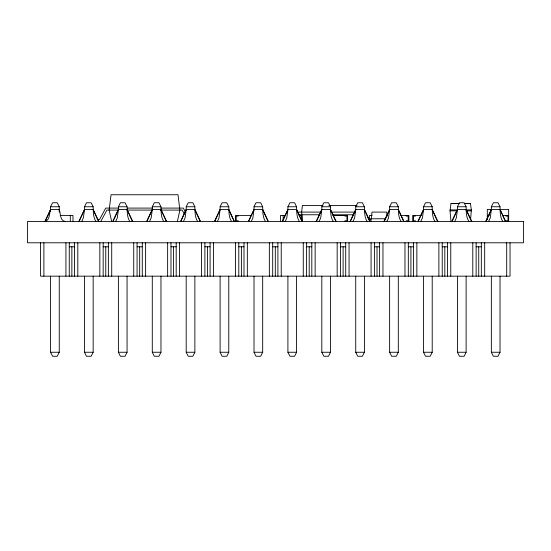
<?xml version="1.0" encoding="UTF-8"?>
<svg xmlns="http://www.w3.org/2000/svg" width="551" height="551" viewBox="0 0 551 551"><rect width="100%" height="100%" fill="white"/><g stroke="black" fill="none" stroke-linecap="round" stroke-linejoin="round"><path stroke-width="0.83" d="M470.554 219.697L471.38 209.917L470.402 203.415L464.445 203.415M450.993 221.302L450.022 210.854L450.993 203.415L459.451 203.415M50.609 209.414C49.094 213.271 50.113 220.359 44.907 221.44L50.575 209.573L59.253 209.566L59.356 211.233M84.517 209.414L83.366 217.941L81.741 221.44M118.417 209.414L117.273 217.941L115.648 221.44M152.324 209.414L151.174 217.941L149.548 221.44M186.231 209.414L185.081 217.941L183.455 221.44M220.138 209.414L218.988 217.941L217.363 221.44M254.039 209.414L252.895 217.941L251.27 221.44M287.946 209.414L286.795 217.941L285.17 221.44M321.853 209.414L320.703 217.941L319.077 221.44M355.76 209.414L354.61 217.941L352.984 221.44M389.66 209.414L388.517 217.941L386.892 221.44M423.567 209.414L422.417 217.941L420.792 221.44M457.475 209.414L456.324 217.941L454.699 221.44M491.382 209.414L490.232 217.941L488.606 221.44M177.401 221.44L179.895 210.089L177.994 194.744L111.054 194.744L109.153 210.089L111.646 221.44M45.244 221.44L50.575 209.573M79.151 221.44L84.482 209.573L84.482 206.756L86.486 202.754L91.156 202.754L93.16 206.756C93.291 211.66 93.112 217.19 95.902 221.44M113.058 221.44L118.389 209.573L118.389 206.756L120.387 202.754L125.063 202.754L127.061 206.756C127.198 211.66 127.019 217.19 129.802 221.44M146.959 221.44L152.29 209.573L152.29 206.756L154.294 202.754L158.964 202.754L160.968 206.756C161.106 211.66 160.926 217.19 163.709 221.44M180.866 221.44L186.197 209.573L186.197 206.756L188.201 202.754L192.871 202.754L194.875 206.756C195.006 211.66 194.827 217.19 197.616 221.44M214.773 221.44L220.104 209.573L220.104 206.756L222.108 202.754L226.778 202.754L228.782 206.756C228.913 211.66 228.734 217.19 231.523 221.44M248.68 221.44L254.011 209.573L254.011 206.756L256.008 202.754L260.685 202.754L262.682 206.756C262.82 211.66 262.641 217.19 265.424 221.44M282.58 221.44L287.911 209.573L287.911 206.756L289.916 202.754L294.585 202.754L296.59 206.756C296.72 211.66 296.548 217.19 299.331 221.44M316.488 221.44L321.818 209.573L321.818 206.756L323.823 202.754L328.492 202.754L330.497 206.756C330.628 211.66 330.448 217.19 333.238 221.44M350.395 221.44L355.726 209.573L355.726 206.756L357.73 202.754L362.4 202.754L364.404 206.756C364.535 211.66 364.356 217.19 367.145 221.44M384.302 221.44L389.633 209.573L389.633 206.756L391.63 202.754L396.307 202.754L398.304 206.756C398.442 211.66 398.263 217.19 401.045 221.44M418.202 221.44L423.533 209.573L423.533 206.756L425.537 202.754L430.207 202.754L432.211 206.756C432.342 211.66 432.17 217.19 434.953 221.44M452.109 221.44L457.44 209.573L457.44 206.756L459.444 202.754L464.114 202.754L466.118 206.756C466.249 211.66 466.07 217.19 468.86 221.44M486.016 221.44L491.347 209.573L491.347 206.756L493.352 202.754L498.021 202.754L500.026 206.756C500.156 211.66 499.977 217.19 502.767 221.44M78.807 221.44L84.482 209.573L93.16 209.573L98.829 221.44M112.714 221.44L118.389 209.573L127.061 209.573L132.736 221.44M146.621 221.44L152.29 209.573L160.968 209.573L166.643 221.44M180.521 221.44L186.197 209.573L194.875 209.573L200.55 221.44M214.429 221.44L220.104 209.573L228.782 209.573L234.45 221.44M248.336 221.44L254.011 209.573L262.682 209.573L268.358 221.44M282.243 221.44L287.911 209.573L296.59 209.573L302.265 221.44M316.143 221.44L321.818 209.573L330.497 209.573L336.172 221.44M350.05 221.44L355.726 209.573L364.404 209.573L370.072 221.44M383.957 221.44L389.633 209.573L398.304 209.573L403.979 221.44M417.865 221.44L423.533 209.573L432.211 209.573L437.887 221.44M451.765 221.44L457.44 209.573L466.118 209.573L471.794 221.44M485.672 221.44L491.347 209.573L500.026 209.573L505.694 221.44M50.575 211.267L50.575 206.756L52.579 202.747L57.249 202.754L59.253 206.756L59.253 212.114M59.253 276.168L59.253 352.254L57.249 356.256L52.579 356.256L50.575 352.254L50.575 276.168M93.16 276.168L93.16 352.254L91.156 356.256L86.486 356.256L84.482 352.254L84.482 276.168M127.061 276.168L127.061 352.254L125.063 356.256L120.387 356.256L118.389 352.254L118.389 276.168M160.968 276.168L160.968 352.254L158.964 356.256L154.294 356.256L152.29 352.254L152.29 276.168M194.875 276.168L194.875 352.254L192.871 356.256L188.201 356.256L186.197 352.254L186.197 276.168M228.782 276.168L228.782 352.254L226.778 356.256L222.108 356.256L220.104 352.254L220.104 276.168M262.682 276.168L262.682 352.254L260.685 356.256L256.008 356.256L254.011 352.254L254.011 276.168M296.59 276.168L296.59 352.254L294.585 356.256L289.916 356.256L287.911 352.254L287.911 276.168M330.497 276.168L330.497 352.254L328.492 356.256L323.823 356.256L321.818 352.254L321.818 276.168M364.404 276.168L364.404 352.254L362.4 356.256L357.73 356.256L355.726 352.254L355.726 276.168M398.304 276.168L398.304 352.254L396.307 356.256L391.63 356.256L389.633 352.254L389.633 276.168M432.211 276.168L432.211 352.254L430.207 356.256L425.537 356.256L423.533 352.254L423.533 276.168M466.118 276.168L466.118 352.254L464.114 356.256L459.444 356.256L457.44 352.254L457.44 276.168M500.026 276.168L500.026 352.254L498.021 356.256L493.352 356.256L491.347 352.254L491.347 276.168M100.805 221.44L106.894 210.089L118.472 210.089M459.451 203.553L451.131 203.415M464.445 203.553L470.272 203.415M322.893 205.42L302.403 205.42L301.638 212.094L302.403 221.44M328.871 205.42L357.048 205.42M50.575 206.756L59.253 206.756M84.482 206.756L93.16 206.756M118.389 206.756L127.061 206.756M152.29 206.756L160.968 206.756M186.197 206.756L194.875 206.756M220.104 206.756L228.782 206.756M254.011 206.756L262.682 206.756M287.911 206.756L296.59 206.756M321.818 206.756L330.497 206.756M355.726 206.756L364.404 206.756M389.633 206.756L398.304 206.756M423.533 206.756L432.211 206.756M457.44 206.756L466.118 206.756M491.347 206.756L500.026 206.756M118.796 208.092L105.696 208.092L99.607 219.436L97.224 219.436M127.405 208.092L152.358 208.092M160.968 208.092L183.352 208.092L185.377 211.873M491.575 209.421L487.304 209.421L487.304 219.725M499.261 209.421L508.663 209.421L508.663 221.44M450.022 209.917L456.696 209.917L456.696 211.095M465.54 209.917L471.38 209.917M126.999 210.089L152.593 210.089M160.272 210.089L182.154 210.089L184.186 213.871M450.022 210.854L456.696 210.854M466.373 210.854L471.38 210.854M297.457 212.094L321.212 212.094M331.426 212.094L355.264 212.094M298.966 214.766L319.511 214.766M332.281 214.766L353.563 214.766M60.19 215.434L72.973 215.434L72.973 221.44M251.717 215.434L235.559 215.434L235.559 221.44M285.68 215.434L280.48 215.434L280.48 221.44M299.165 215.434L301.838 215.434L301.838 221.44M333.148 215.434L347.619 215.434L347.619 221.44M372.159 215.434L369.487 215.434L369.487 218.864M400.605 215.434L408.876 215.434L408.876 221.44M421.295 215.434L412.727 215.434L412.727 221.44M487.304 215.434L489.302 215.434M502.615 215.434L508.663 215.434M385.645 218.768L368.557 218.768L367.758 217.431M368.647 219.436L371.319 219.436L371.987 212.094L386.664 212.094L387.084 216.267M369.315 220.772L371.319 220.772L371.319 221.44M69.268 246.8L74.468 246.8M103.168 246.8L108.375 246.8M137.075 246.8L142.282 246.8M170.982 246.8L176.189 246.8M204.889 246.8L210.089 246.8M238.79 246.8L243.997 246.8M272.697 246.8L277.904 246.8M306.604 246.8L311.811 246.8M340.504 246.8L345.711 246.8M374.411 246.8L379.618 246.8M408.319 246.8L413.525 246.8M442.226 246.8L447.433 246.8M476.126 246.8L481.333 246.8M50.575 352.254L59.253 352.254M84.482 352.254L93.16 352.254M118.389 352.254L127.061 352.254M152.29 352.254L160.968 352.254M186.197 352.254L194.875 352.254M220.104 352.254L228.782 352.254M254.011 352.254L262.682 352.254M287.911 352.254L296.59 352.254M321.818 352.254L330.497 352.254M355.726 352.254L364.404 352.254M389.633 352.254L398.304 352.254M423.533 352.254L432.211 352.254M457.44 352.254L466.118 352.254M491.347 352.254L500.026 352.254M64.928 221.44C59.715 220.359 60.741 213.271 59.219 209.414M500.026 209.573L505.357 221.44M466.118 209.573L471.449 221.44M432.211 209.573L437.542 221.44M398.304 209.573L403.642 221.44M364.404 209.573L369.735 221.44M330.497 209.573L335.828 221.44M296.59 209.573L301.92 221.44M262.682 209.573L268.02 221.44M228.782 209.573L234.113 221.44M194.875 209.573L200.206 221.44M160.968 209.573L166.299 221.44M127.061 209.573L132.398 221.44M93.16 209.573L98.491 221.44M510.033 242.798L510.033 276.168L40.567 276.168L40.567 242.798M506.7 242.798L506.7 276.168M505.99 215.434L505.99 216.102L507.994 216.102L507.994 220.772L505.99 220.772L505.99 221.44M484.673 242.798L484.673 276.168M481.333 242.798L481.333 276.168M478.729 246.8L478.729 276.168M476.126 242.798L476.126 276.168M472.792 242.798L472.792 276.168M450.766 242.798L450.766 276.168M447.433 242.798L447.433 276.168M444.829 246.8L444.829 276.168M442.226 242.798L442.226 276.168M438.885 242.798L438.885 276.168M416.859 242.798L416.859 276.168M415.392 215.434L415.392 216.102L413.388 216.102L413.388 220.772L415.392 220.772L415.392 221.44M413.525 242.798L413.525 276.168M410.922 246.8L410.922 276.168M408.319 242.798L408.319 276.168M406.211 215.434L406.211 216.102L408.208 216.102L408.208 220.772L406.211 220.772L406.211 221.44M404.978 242.798L404.978 276.168M382.959 242.798L382.959 276.168M379.618 242.798L379.618 276.168M377.015 246.8L377.015 276.168M374.411 242.798L374.411 276.168M371.078 242.798L371.078 276.168M349.052 242.798L349.052 276.168M345.711 242.798L345.711 276.168M344.954 215.434L344.954 216.102L346.958 216.102L346.958 220.772L344.954 220.772L344.954 221.44M343.108 246.8L343.108 276.168M340.504 242.798L340.504 276.168M337.171 242.798L337.171 276.168M315.144 242.798L315.144 276.168M311.811 242.798L311.811 276.168M309.207 246.8L309.207 276.168M306.604 242.798L306.604 276.168M303.264 242.798L303.264 276.168M283.152 215.434L283.152 219.994M281.237 242.798L281.237 276.168M277.904 242.798L277.904 276.168M275.3 246.8L275.3 276.168M272.697 242.798L272.697 276.168M269.356 242.798L269.356 276.168M247.337 242.798L247.337 276.168M243.997 242.798L243.997 276.168M241.393 246.8L241.393 276.168M238.79 242.798L238.79 276.168M238.232 215.434L238.232 216.102L236.227 216.102L236.227 220.772L238.232 220.772L238.232 221.44M235.456 242.798L235.456 276.168M213.43 242.798L213.43 276.168M210.089 242.798L210.089 276.168M207.486 246.8L207.486 276.168M204.889 242.798L204.889 276.168M201.549 242.798L201.549 276.168M179.523 242.798L179.523 276.168M176.189 242.798L176.189 276.168M173.586 246.8L173.586 276.168M170.982 242.798L170.982 276.168M167.642 242.798L167.642 276.168M145.616 242.798L145.616 276.168M142.282 242.798L142.282 276.168M139.679 246.8L139.679 276.168M137.075 242.798L137.075 276.168M133.735 242.798L133.735 276.168M111.715 242.798L111.715 276.168M108.375 242.798L108.375 276.168M105.771 246.8L105.771 276.168M103.168 242.798L103.168 276.168M99.834 242.798L99.834 276.168M77.808 242.798L77.808 276.168M74.468 242.798L74.468 276.168M71.864 246.8L71.864 276.168M70.308 215.434L70.308 221.44M69.268 242.798L69.268 276.168M65.927 242.798L65.927 276.168M43.901 242.798L43.901 276.168M523.45 221.44L27.55 221.44L27.55 242.798L523.45 242.798L523.45 221.44"/></g></svg>
